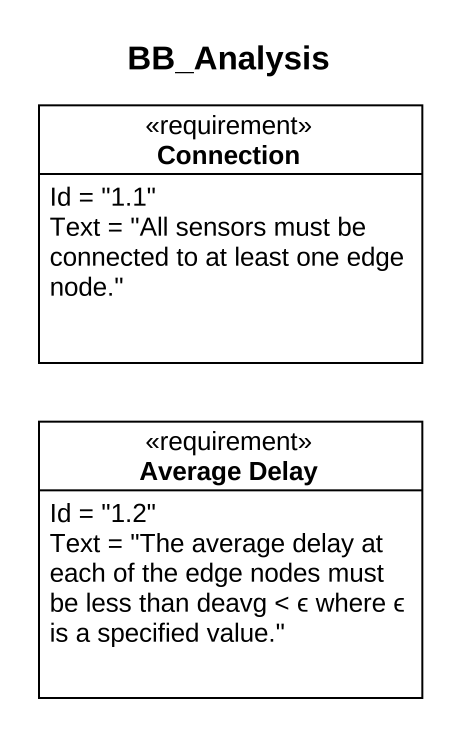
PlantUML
@startuml
title BB_Analysis
hide circle
hide empty members
class Connection <<requirement>> {
  Id = "1.1"
  Text = "All sensors must be connected to at least one edge node."
}
class "Average Delay" as Average_Delay <<requirement>> {
  Id = "1.2"
  Text = "The average delay at each of the edge nodes must be less than deavg < ϵ where ϵ is a specified value."
}
@enduml
